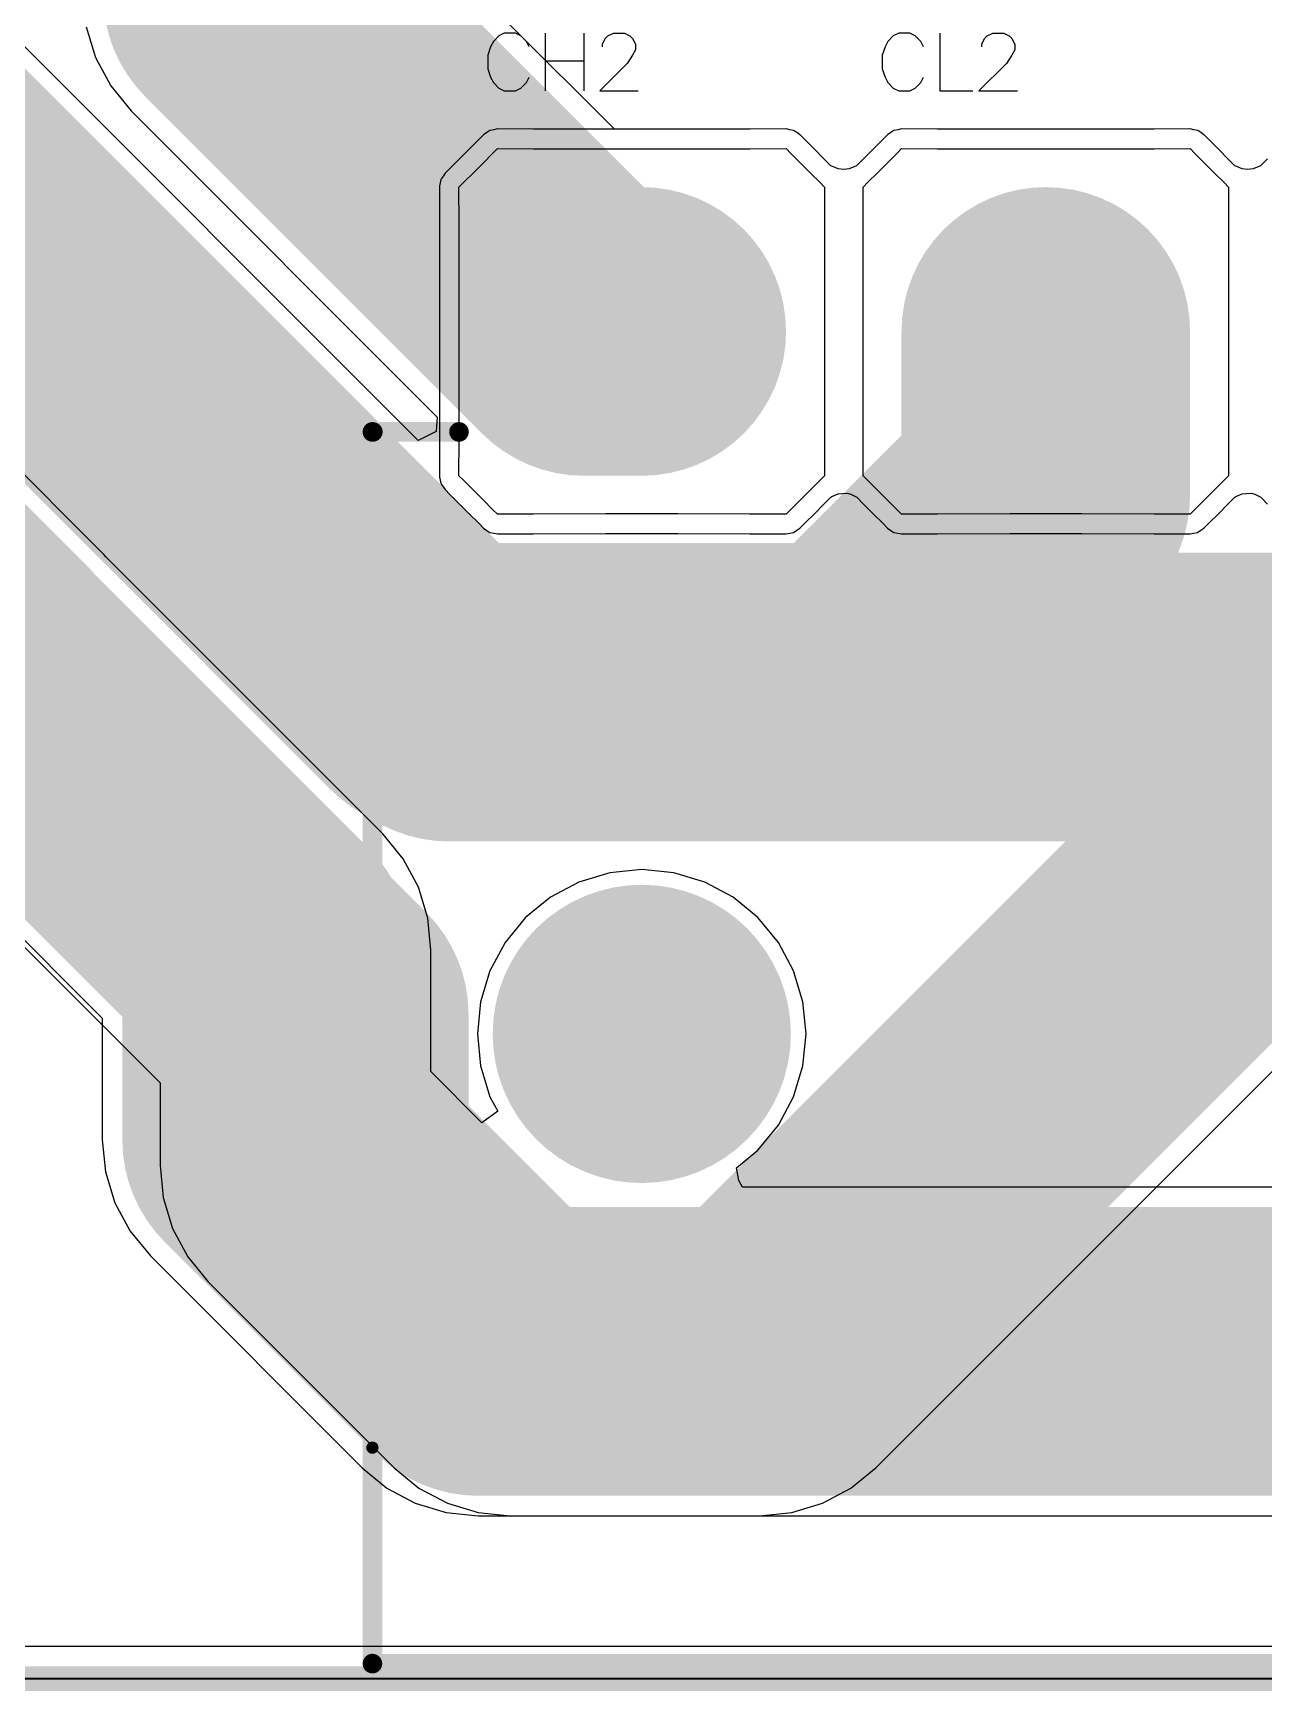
# Model space of a CAD drawing. Header units: millimetres. Extents: x 59 to 152, y 30 to 146.
# Drawn here: x 104.97 to 117.77, y 39.87 to 57.1 of the extents above; entities that cross this region are included whole.
import ezdxf

# ---------------------------------------------------------------- set-up
doc = ezdxf.new("R2010")
doc.units = ezdxf.units.MM
for name, color, linetype in [('BottomLayer', 5, 'Continuous'), ('BottomSolder', 6, 'Continuous'), ('KeepOutLayer', 6, 'Continuous'), ('Mechanical1', 6, 'Continuous'), ('MultiLayer', 9, 'Continuous'), ('PadHoleLayer', 156, 'Continuous'), ('TopLayer', 1, 'Continuous'), ('TopOverlay', 2, 'Continuous'), ('TopSolder', 216, 'Continuous')]:
    doc.layers.add(name, color=color, linetype=linetype)

# ---------------------------------------------------------------- blocks, each defined once
blk = doc.blocks.new('M____F___0039301101_323')
at = {"layer": 'BottomLayer'}
for points, const_width in [([(-9.1, 0, 1), (-7.7, 0, 1)], 1.4), ([(-4.9, 0, 1), (-3.5, 0, 1)], 1.4), ([(-9.15, -7.3, 1), (-7.65, -7.3, 1)], 1.5)]:
    blk.add_lwpolyline(points, format="xyb", close=True, dxfattribs=dict(at, const_width=const_width))
at = {"layer": 'BottomSolder'}
for points, const_width in [([(-9.125, 0, 1), (-7.675, 0, 1)], 1.45), ([(-4.925, 0, 1), (-3.475, 0, 1)], 1.45), ([(-9.175, -7.3, 1), (-7.625, -7.3, 1)], 1.55)]:
    blk.add_lwpolyline(points, format="xyb", close=True, dxfattribs=dict(at, const_width=const_width))
at = {"layer": 'MultiLayer'}
for points, const_width in [([(-9.1, 0, 1), (-7.7, 0, 1)], 1.4), ([(-4.9, 0, 1), (-3.5, 0, 1)], 1.4), ([(-9.15, -7.3, 1), (-7.65, -7.3, 1)], 1.5)]:
    blk.add_lwpolyline(points, format="xyb", close=True, dxfattribs=dict(at, const_width=const_width))
at = {"layer": 'PadHoleLayer'}
for points, const_width in [([(-8.85, 0, 1), (-7.95, 0, 1)], 0.9), ([(-4.65, 0, 1), (-3.75, 0, 1)], 0.9), ([(-9.15, -7.3, 1), (-7.65, -7.3, 1)], 1.5)]:
    blk.add_lwpolyline(points, format="xyb", close=True, dxfattribs=dict(at, const_width=const_width))
at = {"layer": 'TopLayer'}
for points, const_width in [([(-9.1, 0, 1), (-7.7, 0, 1)], 1.4), ([(-4.9, 0, 1), (-3.5, 0, 1)], 1.4), ([(-9.15, -7.3, 1), (-7.65, -7.3, 1)], 1.5)]:
    blk.add_lwpolyline(points, format="xyb", close=True, dxfattribs=dict(at, const_width=const_width))
at = {"layer": 'TopOverlay'}
for points, const_width in [([(-11.2, -13.844), (-11.2, -1.044)], 0.203), ([(-11.195, -1.044), (-10.3, -1.044)], 0.203), ([(-11.2, -11.6), (11.117, -11.6)], 0.127), ([(-11.2, -13.844), (11.219, -13.844)], 0.203)]:
    blk.add_lwpolyline(points, dxfattribs=dict(at, const_width=const_width))
for points, const_width in [([(-11.251, -1.044, 1), (-11.149, -1.044, 1)], 0.102), ([(-11.246, -1.044, 1), (-11.145, -1.044, 1)], 0.102), ([(-10.351, -1.044, 1), (-10.249, -1.044, 1)], 0.102), ([(-11.232, -11.6, 1), (-11.168, -11.6, 1)], 0.0635), ([(-11.251, -13.844, 1), (-11.149, -13.844, 1)], 0.102), ([(-11.251, -13.844, 1), (-11.149, -13.844, 1)], 0.102)]:
    blk.add_lwpolyline(points, format="xyb", close=True, dxfattribs=dict(at, const_width=const_width))
at = {"layer": 'TopSolder'}
for points, const_width in [([(-9.125, 0, 1), (-7.675, 0, 1)], 1.45), ([(-4.925, 0, 1), (-3.475, 0, 1)], 1.45), ([(-9.175, -7.3, 1), (-7.625, -7.3, 1)], 1.55)]:
    blk.add_lwpolyline(points, format="xyb", close=True, dxfattribs=dict(at, const_width=const_width))

msp = doc.modelspace()

# ---------------------------------------------------------------- linework, layer by layer
at = {"layer": 'BottomLayer'}
for p, q in [((108.975, 52.866), (104.508, 57.333)), ((111.015, 56.101), (109.919, 57.197)), ((105.525, 57.167), (105.622, 56.846)), ((105.622, 56.846), (105.78, 56.551)), ((105.78, 56.551), (105.992, 56.292)), ((105.992, 56.292), (109.174, 53.11)), ((111.675, 56.101), (111.015, 56.101)), ((112.425, 56.102), (111.675, 56.101)), ((112.799, 56.104), (112.425, 56.102)), ((112.8, 56.104), (112.799, 56.104)), ((112.801, 56.104), (112.8, 56.104)), ((112.8, 56.104), (112.8, 56.104)), ((112.8, 56.104), (112.8, 56.104)), ((112.839, 56.096), (112.801, 56.104)), ((112.877, 56.089), (112.839, 56.096)), ((112.878, 56.088), (112.877, 56.089)), ((112.879, 56.088), (112.878, 56.088)), ((112.878, 56.088), (112.878, 56.088)), ((112.878, 56.088), (112.878, 56.088)), ((112.911, 56.066), (112.879, 56.088)), ((112.944, 56.045), (112.911, 56.066)), ((112.944, 56.044), (112.944, 56.045)), ((112.945, 56.044), (112.944, 56.044)), ((112.944, 56.044), (112.944, 56.044)), ((112.944, 56.044), (112.944, 56.044)), ((112.994, 55.994), (112.945, 56.044)), ((113.094, 55.894), (112.994, 55.994)), ((113.806, 55.994), (113.706, 55.894)), ((113.855, 56.044), (113.806, 55.994)), ((113.806, 55.994), (113.806, 55.994)), ((113.856, 56.044), (113.855, 56.044)), ((113.889, 56.066), (113.856, 56.045)), ((113.856, 56.045), (113.856, 56.044)), ((113.856, 56.044), (113.856, 56.044)), ((113.856, 56.044), (113.856, 56.044)), ((113.921, 56.088), (113.889, 56.066)), ((113.922, 56.088), (113.921, 56.088)), ((113.923, 56.089), (113.922, 56.088)), ((113.922, 56.088), (113.922, 56.088)), ((113.922, 56.088), (113.922, 56.088)), ((113.961, 56.096), (113.923, 56.089)), ((113.999, 56.104), (113.961, 56.096)), ((114, 56.104), (113.999, 56.104)), ((114.001, 56.104), (114, 56.104)), ((114, 56.104), (114, 56.104)), ((114, 56.104), (114, 56.104)), ((114, 56.104), (114, 56.104)), ((114.375, 56.102), (114.001, 56.104)), ((115.125, 56.101), (114.375, 56.102)), ((115.875, 56.101), (115.125, 56.101)), ((116.625, 56.102), (115.875, 56.101)), ((116.999, 56.104), (116.625, 56.102)), ((117, 56.104), (116.999, 56.104)), ((117.001, 56.104), (117, 56.104)), ((117, 56.104), (117, 56.104)), ((117, 56.104), (117, 56.104)), ((117.039, 56.096), (117.001, 56.104)), ((117.077, 56.089), (117.039, 56.096)), ((117.078, 56.088), (117.077, 56.089)), ((117.079, 56.088), (117.078, 56.088)), ((117.078, 56.088), (117.078, 56.088)), ((117.078, 56.088), (117.078, 56.088)), ((117.111, 56.066), (117.079, 56.088)), ((117.144, 56.045), (117.111, 56.066)), ((117.144, 56.044), (117.144, 56.045)), ((117.145, 56.044), (117.144, 56.044)), ((117.144, 56.044), (117.144, 56.044)), ((117.144, 56.044), (117.144, 56.044)), ((117.194, 55.994), (117.145, 56.044)), ((117.294, 55.894), (117.194, 55.994)), ((109.65, 55.75), (109.75, 55.85)), ((109.75, 55.85), (109.8, 55.9)), ((109.8, 55.9), (110.175, 55.899)), ((110.175, 55.899), (110.925, 55.897)), ((110.925, 55.897), (111.675, 55.897)), ((111.675, 55.897), (112.425, 55.899)), ((112.425, 55.899), (112.8, 55.9)), ((112.8, 55.9), (112.8, 55.9)), ((112.8, 55.9), (112.85, 55.85)), ((112.85, 55.85), (112.95, 55.75)), ((113.194, 55.794), (113.094, 55.894)), ((113.706, 55.894), (113.606, 55.794)), ((113.85, 55.75), (113.95, 55.85)), ((113.95, 55.85), (114, 55.9)), ((114, 55.9), (114, 55.9)), ((114, 55.9), (114.375, 55.899)), ((114.375, 55.899), (115.125, 55.897)), ((115.125, 55.897), (115.875, 55.897)), ((115.875, 55.897), (116.625, 55.899)), ((116.625, 55.899), (117, 55.9)), ((117, 55.9), (117, 55.9)), ((117, 55.9), (117.05, 55.85)), ((117.05, 55.85), (117.15, 55.75)), ((117.394, 55.794), (117.294, 55.894)), ((109.45, 55.55), (109.55, 55.65)), ((109.55, 55.65), (109.65, 55.75)), ((112.95, 55.75), (113.05, 55.65)), ((113.05, 55.65), (113.15, 55.55)), ((113.266, 55.722), (113.194, 55.794)), ((113.275, 55.716), (113.266, 55.722)), ((113.343, 55.689), (113.275, 55.716)), ((113.4, 55.683), (113.343, 55.689)), ((113.455, 55.689), (113.4, 55.683)), ((113.533, 55.721), (113.455, 55.689)), ((113.606, 55.794), (113.533, 55.721)), ((113.533, 55.721), (113.533, 55.721)), ((113.65, 55.55), (113.75, 55.65)), ((113.75, 55.65), (113.85, 55.75)), ((117.15, 55.75), (117.25, 55.65)), ((117.25, 55.65), (117.35, 55.55)), ((117.466, 55.722), (117.394, 55.794)), ((117.475, 55.716), (117.466, 55.722)), ((117.543, 55.689), (117.475, 55.716)), ((117.6, 55.683), (117.543, 55.689)), ((117.655, 55.689), (117.6, 55.683)), ((117.733, 55.721), (117.655, 55.689)), ((117.806, 55.794), (117.733, 55.721)), ((117.733, 55.721), (117.733, 55.721)), ((109.4, 55.5), (109.45, 55.55)), ((109.401, 55.125), (109.4, 55.5)), ((113.15, 55.55), (113.2, 55.5)), ((113.2, 55.5), (113.199, 55.125)), ((113.6, 55.5), (113.65, 55.55)), ((113.601, 55.125), (113.6, 55.5)), ((113.6, 55.5), (113.6, 55.5)), ((117.35, 55.55), (117.4, 55.5)), ((117.4, 55.5), (117.399, 55.125)), ((109.402, 54.375), (109.401, 55.125)), ((113.199, 55.125), (113.198, 54.375)), ((113.602, 54.375), (113.601, 55.125)), ((117.399, 55.125), (117.398, 54.375)), ((109.402, 53.625), (109.402, 54.375)), ((113.198, 54.375), (113.198, 53.625)), ((113.602, 53.625), (113.602, 54.375)), ((117.398, 54.375), (117.398, 53.625)), ((109.401, 52.875), (109.402, 53.625)), ((113.198, 53.625), (113.199, 52.875)), ((113.601, 52.875), (113.602, 53.625)), ((117.398, 53.625), (117.399, 52.875)), ((109.174, 53.11), (109.162, 52.961)), ((109.162, 52.961), (108.975, 52.866)), ((109.4, 52.5), (109.401, 52.875)), ((113.199, 52.875), (113.2, 52.5)), ((113.6, 52.5), (113.601, 52.875)), ((117.399, 52.875), (117.4, 52.5)), ((109.45, 52.45), (109.4, 52.5)), ((109.4, 52.5), (109.4, 52.5)), ((109.55, 52.35), (109.45, 52.45)), ((113.15, 52.45), (113.05, 52.35)), ((113.2, 52.5), (113.15, 52.45)), ((113.65, 52.45), (113.6, 52.5)), ((113.6, 52.5), (113.6, 52.5)), ((113.75, 52.35), (113.65, 52.45)), ((117.35, 52.45), (117.25, 52.35)), ((117.4, 52.5), (117.35, 52.45)), ((117.4, 52.5), (117.4, 52.5)), ((109.65, 52.25), (109.55, 52.35)), ((109.75, 52.15), (109.65, 52.25)), ((112.95, 52.25), (112.85, 52.15)), ((113.05, 52.35), (112.95, 52.25)), ((113.85, 52.25), (113.75, 52.35)), ((113.95, 52.15), (113.85, 52.25)), ((117.15, 52.25), (117.05, 52.15)), ((117.25, 52.35), (117.15, 52.25)), ((109.8, 52.1), (109.75, 52.15)), ((110.175, 52.101), (109.8, 52.1)), ((110.925, 52.103), (110.175, 52.101)), ((111.675, 52.103), (110.925, 52.103)), ((112.425, 52.101), (111.675, 52.103)), ((112.8, 52.1), (112.425, 52.101)), ((112.85, 52.15), (112.8, 52.1)), ((114, 52.1), (113.95, 52.15)), ((114.375, 52.101), (114, 52.1)), ((115.125, 52.103), (114.375, 52.101)), ((115.875, 52.103), (115.125, 52.103)), ((116.625, 52.101), (115.875, 52.103)), ((117, 52.1), (116.625, 52.101)), ((117.05, 52.15), (117, 52.1)), ((100.467, 52.017), (106.292, 46.192)), ((113.733, 42.192), (120.908, 49.367)), ((106.292, 46.192), (106.292, 45.333)), ((106.292, 45.333), (106.325, 45)), ((106.325, 45), (106.422, 44.679)), ((106.422, 44.679), (106.58, 44.384)), ((106.58, 44.384), (106.792, 44.125)), ((106.792, 44.125), (108.725, 42.192)), ((108.725, 42.192), (108.984, 41.98)), ((113.475, 41.98), (113.733, 42.192)), ((108.984, 41.98), (109.279, 41.822)), ((113.179, 41.822), (113.475, 41.98)), ((109.279, 41.822), (109.6, 41.725)), ((109.6, 41.725), (109.933, 41.692)), ((109.933, 41.692), (112.525, 41.692)), ((112.525, 41.692), (112.859, 41.725)), ((112.859, 41.725), (113.179, 41.822)), ((132.088, 40.333), (67.9, 40.333))]:
    msp.add_line(p, q, dxfattribs=at)
at = {"layer": 'BottomLayer', "const_width": 3}
for points in [[(107.2, 57.5), (107.2, 86.3)], [(107.2, 57.5), (110.7, 54)], [(102.8, 56.625), (109.125, 50.3)], [(98.4, 56.5), (108, 46.9)], [(110.7, 54), (111.3, 54)], [(115.5, 52.3), (115.5, 54)], [(113.5, 50.3), (115.5, 52.3)], [(112.525, 43.4), (119.7, 50.575)], [(109.125, 50.3), (113.5, 50.3)], [(108, 45.333), (108, 46.9)], [(108, 45.333), (109.933, 43.4)], [(109.933, 43.4), (112.525, 43.4)]]:
    msp.add_lwpolyline(points, dxfattribs=at)
at = {"layer": 'BottomLayer', "const_width": 1.5}
for points in [[(106.45, 57.5, 1), (107.95, 57.5, 1)], [(106.45, 57.5, 1), (107.95, 57.5, 1)], [(109.95, 54, 1), (111.45, 54, 1)], [(109.95, 54, 1), (111.45, 54, 1)], [(110.55, 54, 1), (112.05, 54, 1)], [(114.75, 54, 1), (116.25, 54, 1)], [(114.75, 52.3, 1), (116.25, 52.3, 1)], [(114.75, 52.3, 1), (116.25, 52.3, 1)], [(108.375, 50.3, 1), (109.875, 50.3, 1)], [(108.375, 50.3, 1), (109.875, 50.3, 1)], [(112.75, 50.3, 1), (114.25, 50.3, 1)], [(112.75, 50.3, 1), (114.25, 50.3, 1)], [(107.25, 46.9, 1), (108.75, 46.9, 1)], [(107.25, 46.9, 1), (108.75, 46.9, 1)], [(107.25, 45.333, 1), (108.75, 45.333, 1)], [(107.25, 45.333, 1), (108.75, 45.333, 1)], [(109.183, 43.4, 1), (110.683, 43.4, 1)], [(109.183, 43.4, 1), (110.683, 43.4, 1)], [(111.775, 43.4, 1), (113.275, 43.4, 1)], [(111.775, 43.4, 1), (113.275, 43.4, 1)]]:
    msp.add_lwpolyline(points, format="xyb", close=True, dxfattribs=at)
at = {"layer": 'KeepOutLayer', "const_width": 0.254}
msp.add_lwpolyline([(60, 40), (140, 40)], dxfattribs=at)
at = {"layer": 'Mechanical1', "const_width": 0.02}
msp.add_lwpolyline([(85, 40), (140, 40)], dxfattribs=at)
at = {"layer": 'TopLayer'}
for p, q in [((105.708, 51.682), (97.642, 59.748)), ((109.606, 55.994), (109.506, 55.894)), ((109.655, 56.044), (109.606, 55.994)), ((109.606, 55.994), (109.606, 55.994)), ((109.656, 56.044), (109.655, 56.044)), ((109.689, 56.066), (109.656, 56.045)), ((109.656, 56.045), (109.656, 56.044)), ((109.656, 56.044), (109.656, 56.044)), ((109.656, 56.044), (109.656, 56.044)), ((109.721, 56.088), (109.689, 56.066)), ((109.722, 56.088), (109.721, 56.088)), ((109.723, 56.089), (109.722, 56.088)), ((109.722, 56.088), (109.722, 56.088)), ((109.722, 56.088), (109.722, 56.088)), ((109.761, 56.096), (109.723, 56.089)), ((109.799, 56.104), (109.761, 56.096)), ((109.8, 56.104), (109.799, 56.104)), ((109.801, 56.104), (109.8, 56.104)), ((109.8, 56.104), (109.8, 56.104)), ((109.8, 56.104), (109.8, 56.104)), ((109.8, 56.104), (109.8, 56.104)), ((110.175, 56.102), (109.801, 56.104)), ((110.925, 56.101), (110.175, 56.102)), ((111.675, 56.101), (110.925, 56.101)), ((112.425, 56.102), (111.675, 56.101)), ((112.799, 56.104), (112.425, 56.102)), ((112.8, 56.104), (112.799, 56.104)), ((112.801, 56.104), (112.8, 56.104)), ((112.8, 56.104), (112.8, 56.104)), ((112.8, 56.104), (112.8, 56.104)), ((112.839, 56.096), (112.801, 56.104)), ((112.877, 56.089), (112.839, 56.096)), ((112.878, 56.088), (112.877, 56.089)), ((112.879, 56.088), (112.878, 56.088)), ((112.878, 56.088), (112.878, 56.088)), ((112.878, 56.088), (112.878, 56.088)), ((112.911, 56.066), (112.879, 56.088)), ((112.944, 56.045), (112.911, 56.066)), ((112.944, 56.044), (112.944, 56.045)), ((112.945, 56.044), (112.944, 56.044)), ((112.944, 56.044), (112.944, 56.044)), ((112.944, 56.044), (112.944, 56.044)), ((112.994, 55.994), (112.945, 56.044)), ((113.094, 55.894), (112.994, 55.994)), ((113.806, 55.994), (113.706, 55.894)), ((113.855, 56.044), (113.806, 55.994)), ((113.806, 55.994), (113.806, 55.994)), ((113.856, 56.044), (113.855, 56.044)), ((113.889, 56.066), (113.856, 56.045)), ((113.856, 56.045), (113.856, 56.044)), ((113.856, 56.044), (113.856, 56.044)), ((113.856, 56.044), (113.856, 56.044)), ((113.921, 56.088), (113.889, 56.066)), ((113.922, 56.088), (113.921, 56.088)), ((113.923, 56.089), (113.922, 56.088)), ((113.922, 56.088), (113.922, 56.088)), ((113.922, 56.088), (113.922, 56.088)), ((113.961, 56.096), (113.923, 56.089)), ((113.999, 56.104), (113.961, 56.096)), ((114, 56.104), (113.999, 56.104)), ((114.001, 56.104), (114, 56.104)), ((114, 56.104), (114, 56.104)), ((114, 56.104), (114, 56.104)), ((114, 56.104), (114, 56.104)), ((114.375, 56.102), (114.001, 56.104)), ((115.125, 56.101), (114.375, 56.102)), ((115.875, 56.101), (115.125, 56.101)), ((116.625, 56.102), (115.875, 56.101)), ((116.999, 56.104), (116.625, 56.102)), ((117, 56.104), (116.999, 56.104)), ((117.001, 56.104), (117, 56.104)), ((117, 56.104), (117, 56.104)), ((117, 56.104), (117, 56.104)), ((117.039, 56.096), (117.001, 56.104)), ((117.077, 56.089), (117.039, 56.096)), ((117.078, 56.088), (117.077, 56.089)), ((117.079, 56.088), (117.078, 56.088)), ((117.078, 56.088), (117.078, 56.088)), ((117.078, 56.088), (117.078, 56.088)), ((117.111, 56.066), (117.079, 56.088)), ((117.144, 56.045), (117.111, 56.066)), ((117.144, 56.044), (117.144, 56.045)), ((117.145, 56.044), (117.144, 56.044)), ((117.144, 56.044), (117.144, 56.044)), ((117.144, 56.044), (117.144, 56.044)), ((117.194, 55.994), (117.145, 56.044)), ((117.294, 55.894), (117.194, 55.994)), ((109.506, 55.894), (109.406, 55.794)), ((109.65, 55.75), (109.75, 55.85)), ((109.75, 55.85), (109.8, 55.9)), ((109.8, 55.9), (109.8, 55.9)), ((109.8, 55.9), (110.175, 55.899)), ((110.175, 55.899), (110.925, 55.897)), ((110.925, 55.897), (111.675, 55.897)), ((111.675, 55.897), (112.425, 55.899)), ((112.425, 55.899), (112.8, 55.9)), ((112.8, 55.9), (112.8, 55.9)), ((112.8, 55.9), (112.85, 55.85)), ((112.85, 55.85), (112.95, 55.75)), ((113.194, 55.794), (113.094, 55.894)), ((113.706, 55.894), (113.606, 55.794)), ((113.85, 55.75), (113.95, 55.85)), ((113.95, 55.85), (114, 55.9)), ((114, 55.9), (114, 55.9)), ((114, 55.9), (114.375, 55.899)), ((114.375, 55.899), (115.125, 55.897)), ((115.125, 55.897), (115.875, 55.897)), ((115.875, 55.897), (116.625, 55.899)), ((116.625, 55.899), (117, 55.9)), ((117, 55.9), (117, 55.9)), ((117, 55.9), (117.05, 55.85)), ((117.05, 55.85), (117.15, 55.75)), ((117.394, 55.794), (117.294, 55.894)), ((109.255, 55.644), (109.238, 55.617)), ((109.256, 55.644), (109.255, 55.644)), ((109.306, 55.694), (109.256, 55.645)), ((109.256, 55.645), (109.256, 55.644)), ((109.406, 55.794), (109.306, 55.694)), ((109.45, 55.55), (109.55, 55.65)), ((109.55, 55.65), (109.65, 55.75)), ((112.95, 55.75), (113.05, 55.65)), ((113.05, 55.65), (113.15, 55.55)), ((113.266, 55.722), (113.194, 55.794)), ((113.275, 55.716), (113.266, 55.722)), ((113.343, 55.689), (113.275, 55.716)), ((113.4, 55.683), (113.343, 55.689)), ((113.455, 55.689), (113.4, 55.683)), ((113.533, 55.721), (113.455, 55.689)), ((113.606, 55.794), (113.533, 55.721)), ((113.533, 55.721), (113.533, 55.721)), ((113.65, 55.55), (113.75, 55.65)), ((113.75, 55.65), (113.85, 55.75)), ((117.15, 55.75), (117.25, 55.65)), ((117.25, 55.65), (117.35, 55.55)), ((117.466, 55.722), (117.394, 55.794)), ((117.475, 55.716), (117.466, 55.722)), ((117.543, 55.689), (117.475, 55.716)), ((117.6, 55.683), (117.543, 55.689)), ((117.655, 55.689), (117.6, 55.683)), ((117.733, 55.721), (117.655, 55.689)), ((117.806, 55.794), (117.733, 55.721)), ((117.733, 55.721), (117.733, 55.721)), ((109.197, 55.507), (109.196, 55.501)), ((109.196, 55.501), (109.196, 55.5)), ((109.196, 55.5), (109.196, 55.5)), ((109.196, 55.5), (109.197, 55.125)), ((109.205, 55.546), (109.197, 55.514)), ((109.197, 55.514), (109.197, 55.507)), ((109.211, 55.578), (109.205, 55.546)), ((109.212, 55.578), (109.211, 55.578)), ((109.216, 55.584), (109.212, 55.579)), ((109.212, 55.579), (109.212, 55.578)), ((109.218, 55.591), (109.216, 55.584)), ((109.238, 55.617), (109.218, 55.591)), ((109.4, 55.5), (109.45, 55.55)), ((109.401, 55.125), (109.4, 55.5)), ((109.4, 55.5), (109.4, 55.5)), ((113.15, 55.55), (113.2, 55.5)), ((113.2, 55.5), (113.199, 55.125)), ((113.6, 55.5), (113.65, 55.55)), ((113.601, 55.125), (113.6, 55.5)), ((113.6, 55.5), (113.6, 55.5)), ((117.35, 55.55), (117.4, 55.5)), ((117.4, 55.5), (117.399, 55.125)), ((109.197, 55.125), (109.198, 54.375)), ((109.402, 54.375), (109.401, 55.125)), ((113.199, 55.125), (113.198, 54.375)), ((113.602, 54.375), (113.601, 55.125)), ((117.399, 55.125), (117.398, 54.375)), ((109.198, 54.375), (109.198, 53.625)), ((109.402, 53.625), (109.402, 54.375)), ((113.198, 54.375), (113.198, 53.625)), ((113.602, 53.625), (113.602, 54.375)), ((117.398, 54.375), (117.398, 53.625)), ((109.198, 53.625), (109.197, 52.875)), ((109.401, 52.875), (109.402, 53.625)), ((113.198, 53.625), (113.199, 52.875)), ((113.601, 52.875), (113.602, 53.625)), ((117.398, 53.625), (117.399, 52.875)), ((109.197, 52.875), (109.196, 52.5)), ((109.4, 52.5), (109.401, 52.875)), ((113.199, 52.875), (113.2, 52.5)), ((113.6, 52.5), (113.601, 52.875)), ((117.399, 52.875), (117.4, 52.5)), ((109.196, 52.5), (109.196, 52.5)), ((109.196, 52.5), (109.196, 52.5)), ((109.196, 52.5), (109.197, 52.493)), ((109.197, 52.493), (109.197, 52.486)), ((109.197, 52.486), (109.205, 52.454)), ((109.205, 52.454), (109.211, 52.422)), ((109.211, 52.422), (109.212, 52.422)), ((109.212, 52.422), (109.212, 52.422)), ((109.212, 52.422), (109.216, 52.416)), ((109.216, 52.416), (109.218, 52.409)), ((109.218, 52.409), (109.238, 52.383)), ((109.238, 52.383), (109.255, 52.356)), ((109.45, 52.45), (109.4, 52.5)), ((109.4, 52.5), (109.4, 52.5)), ((109.55, 52.35), (109.45, 52.45)), ((113.15, 52.45), (113.05, 52.35)), ((113.2, 52.5), (113.15, 52.45)), ((113.2, 52.5), (113.2, 52.5)), ((113.65, 52.45), (113.6, 52.5)), ((113.6, 52.5), (113.6, 52.5)), ((113.75, 52.35), (113.65, 52.45)), ((117.35, 52.45), (117.25, 52.35)), ((117.4, 52.5), (117.35, 52.45)), ((117.4, 52.5), (117.4, 52.5)), ((109.255, 52.356), (109.256, 52.356)), ((109.256, 52.356), (109.256, 52.356)), ((109.256, 52.356), (109.306, 52.306)), ((109.306, 52.306), (109.406, 52.206)), ((109.406, 52.206), (109.406, 52.206)), ((109.406, 52.206), (109.506, 52.106)), ((109.65, 52.25), (109.55, 52.35)), ((109.75, 52.15), (109.65, 52.25)), ((112.95, 52.25), (112.85, 52.15)), ((113.05, 52.35), (112.95, 52.25)), ((113.094, 52.106), (113.194, 52.206)), ((113.194, 52.206), (113.266, 52.278)), ((113.266, 52.278), (113.275, 52.284)), ((113.275, 52.284), (113.343, 52.311)), ((113.343, 52.311), (113.439, 52.321)), ((113.439, 52.321), (113.473, 52.308)), ((113.473, 52.308), (113.534, 52.278)), ((113.534, 52.278), (113.606, 52.206)), ((113.606, 52.206), (113.606, 52.206)), ((113.606, 52.206), (113.706, 52.106)), ((113.85, 52.25), (113.75, 52.35)), ((113.95, 52.15), (113.85, 52.25)), ((117.15, 52.25), (117.05, 52.15)), ((117.25, 52.35), (117.15, 52.25)), ((117.294, 52.106), (117.394, 52.206)), ((117.394, 52.206), (117.466, 52.278)), ((117.466, 52.278), (117.475, 52.284)), ((117.475, 52.284), (117.543, 52.311)), ((117.543, 52.311), (117.639, 52.321)), ((117.639, 52.321), (117.673, 52.308)), ((117.673, 52.308), (117.734, 52.278)), ((117.734, 52.278), (117.806, 52.206)), ((109.506, 52.106), (109.506, 52.106)), ((109.506, 52.106), (109.606, 52.006)), ((109.8, 52.1), (109.75, 52.15)), ((110.175, 52.101), (109.8, 52.1)), ((110.925, 52.103), (110.175, 52.101)), ((111.675, 52.103), (110.925, 52.103)), ((112.425, 52.101), (111.675, 52.103)), ((112.8, 52.1), (112.425, 52.101)), ((112.85, 52.15), (112.8, 52.1)), ((112.994, 52.006), (113.094, 52.106)), ((113.094, 52.106), (113.094, 52.106)), ((113.706, 52.106), (113.706, 52.106)), ((113.706, 52.106), (113.806, 52.006)), ((114, 52.1), (113.95, 52.15)), ((114.375, 52.101), (114, 52.1)), ((115.125, 52.103), (114.375, 52.101)), ((115.875, 52.103), (115.125, 52.103)), ((116.625, 52.101), (115.875, 52.103)), ((117, 52.1), (116.625, 52.101)), ((117.05, 52.15), (117, 52.1)), ((117.194, 52.006), (117.294, 52.106)), ((117.294, 52.106), (117.294, 52.106)), ((109.606, 52.006), (109.606, 52.006)), ((109.606, 52.006), (109.656, 51.956)), ((109.656, 51.956), (109.656, 51.956)), ((109.656, 51.956), (109.656, 51.955)), ((109.656, 51.955), (109.689, 51.933)), ((109.689, 51.933), (109.722, 51.912)), ((109.722, 51.912), (109.722, 51.912)), ((109.722, 51.912), (109.723, 51.911)), ((109.723, 51.911), (109.761, 51.904)), ((109.761, 51.904), (109.8, 51.896)), ((109.8, 51.896), (109.8, 51.896)), ((109.8, 51.896), (109.801, 51.896)), ((109.801, 51.896), (110.175, 51.897)), ((110.175, 51.897), (110.925, 51.899)), ((110.925, 51.899), (111.675, 51.899)), ((111.675, 51.899), (112.425, 51.897)), ((112.425, 51.897), (112.799, 51.896)), ((112.799, 51.896), (112.8, 51.896)), ((112.8, 51.896), (112.839, 51.904)), ((112.8, 51.896), (112.8, 51.896)), ((112.839, 51.904), (112.877, 51.911)), ((112.877, 51.911), (112.878, 51.912)), ((112.878, 51.912), (112.911, 51.934)), ((112.878, 51.912), (112.878, 51.912)), ((112.911, 51.934), (112.944, 51.955)), ((112.944, 51.956), (112.994, 52.006)), ((112.944, 51.955), (112.944, 51.956)), ((112.944, 51.956), (112.944, 51.956)), ((112.994, 52.006), (112.994, 52.006)), ((113.806, 52.006), (113.806, 52.006)), ((113.806, 52.006), (113.856, 51.956)), ((113.856, 51.956), (113.856, 51.956)), ((113.856, 51.956), (113.856, 51.955)), ((113.856, 51.955), (113.889, 51.933)), ((113.889, 51.933), (113.922, 51.912)), ((113.922, 51.912), (113.922, 51.912)), ((113.922, 51.912), (113.923, 51.911)), ((113.923, 51.911), (113.961, 51.904)), ((113.961, 51.904), (114, 51.896)), ((114, 51.896), (114, 51.896)), ((114, 51.896), (114.001, 51.896)), ((114.001, 51.896), (114.375, 51.897)), ((114.375, 51.897), (115.125, 51.899)), ((115.125, 51.899), (115.875, 51.899)), ((115.875, 51.899), (116.625, 51.897)), ((116.625, 51.897), (116.999, 51.896)), ((116.999, 51.896), (117, 51.896)), ((117, 51.896), (117.039, 51.904)), ((117, 51.896), (117, 51.896)), ((117.039, 51.904), (117.077, 51.911)), ((117.077, 51.911), (117.078, 51.912)), ((117.078, 51.912), (117.111, 51.934)), ((117.078, 51.912), (117.078, 51.912)), ((117.111, 51.934), (117.144, 51.955)), ((117.144, 51.956), (117.194, 52.006)), ((117.144, 51.955), (117.144, 51.956)), ((117.144, 51.956), (117.144, 51.956)), ((117.194, 52.006), (117.194, 52.006)), ((105.727, 51.659), (105.708, 51.682)), ((108.608, 48.778), (105.727, 51.659)), ((103.292, 49.262), (105.692, 46.863)), ((108.82, 48.519), (108.608, 48.778)), ((108.978, 48.224), (108.82, 48.519)), ((111.3, 48.408), (110.967, 48.375)), ((111.633, 48.375), (111.3, 48.408)), ((110.646, 48.278), (110.351, 48.12)), ((110.967, 48.375), (110.646, 48.278)), ((111.954, 48.278), (111.633, 48.375)), ((112.249, 48.12), (111.954, 48.278)), ((109.075, 47.904), (108.978, 48.224)), ((110.351, 48.12), (110.092, 47.908)), ((112.508, 47.908), (112.249, 48.12)), ((109.108, 47.57), (109.075, 47.904)), ((110.092, 47.908), (109.88, 47.649)), ((112.72, 47.649), (112.508, 47.908)), ((109.108, 46.308), (109.108, 47.57)), ((109.88, 47.649), (109.722, 47.354)), ((112.878, 47.354), (112.72, 47.649)), ((109.722, 47.354), (109.625, 47.033)), ((112.975, 47.033), (112.878, 47.354)), ((109.625, 47.033), (109.592, 46.7)), ((113.008, 46.7), (112.975, 47.033)), ((105.692, 46.863), (105.692, 45.6)), ((109.592, 46.7), (109.625, 46.367)), ((112.975, 46.367), (113.008, 46.7)), ((109.625, 46.367), (109.722, 46.046)), ((112.878, 46.046), (112.975, 46.367)), ((109.639, 45.777), (109.108, 46.308)), ((109.722, 46.046), (109.802, 45.897)), ((112.72, 45.751), (112.878, 46.046)), ((109.802, 45.897), (109.639, 45.777)), ((112.508, 45.492), (112.72, 45.751)), ((105.692, 45.6), (105.725, 45.267)), ((112.284, 45.308), (112.508, 45.492)), ((112.308, 45.177), (112.284, 45.308)), ((105.725, 45.267), (105.822, 44.946)), ((112.347, 45.108), (112.308, 45.177)), ((119.092, 45.108), (112.347, 45.108)), ((105.822, 44.946), (105.98, 44.651)), ((105.98, 44.651), (106.192, 44.392)), ((106.192, 44.392), (108.392, 42.192)), ((108.392, 42.192), (108.651, 41.98)), ((108.651, 41.98), (108.946, 41.822)), ((108.946, 41.822), (109.267, 41.725)), ((109.267, 41.725), (109.6, 41.692)), ((109.6, 41.692), (119.8, 41.692)), ((132.088, 40.333), (67.9, 40.333))]:
    msp.add_line(p, q, dxfattribs=at)
at = {"layer": 'TopLayer', "const_width": 3}
for points in [[(96.9, 62.6), (107.7, 51.8)], [(96.435, 58.54), (104.5, 50.475)], [(107.7, 51.796), (107.7, 51.8)], [(107.7, 51.796), (109.296, 50.2)], [(104.5, 50.47), (104.5, 50.475)], [(104.5, 50.47), (107.4, 47.57)], [(109.296, 50.2), (121.8, 50.2)], [(107.4, 45.6), (107.4, 47.57)], [(107.4, 45.6), (109.6, 43.4)], [(109.6, 43.4), (119.8, 43.4)]]:
    msp.add_lwpolyline(points, dxfattribs=at)
at = {"layer": 'TopLayer', "const_width": 1.5}
for points in [[(106.95, 51.8, 1), (108.45, 51.8, 1)], [(106.95, 51.8, 1), (108.45, 51.8, 1)], [(106.95, 51.796, 1), (108.45, 51.796, 1)], [(106.95, 51.796, 1), (108.45, 51.796, 1)], [(103.75, 50.475, 1), (105.25, 50.475, 1)], [(103.75, 50.475, 1), (105.25, 50.475, 1)], [(103.75, 50.47, 1), (105.25, 50.47, 1)], [(103.75, 50.47, 1), (105.25, 50.47, 1)], [(108.546, 50.2, 1), (110.046, 50.2, 1)], [(108.546, 50.2, 1), (110.046, 50.2, 1)], [(106.65, 47.57, 1), (108.15, 47.57, 1)], [(106.65, 47.57, 1), (108.15, 47.57, 1)], [(106.65, 45.6, 1), (108.15, 45.6, 1)], [(106.65, 45.6, 1), (108.15, 45.6, 1)], [(108.85, 43.4, 1), (110.35, 43.4, 1)], [(108.85, 43.4, 1), (110.35, 43.4, 1)]]:
    msp.add_lwpolyline(points, format="xyb", close=True, dxfattribs=at)
at = {"layer": 'TopOverlay'}
for p, q in [((109.814, 57.071), (109.757, 57.014)), ((109.871, 57.1), (109.814, 57.071)), ((109.986, 57.1), (109.871, 57.1)), ((110.043, 57.071), (109.986, 57.1)), ((110.1, 57.014), (110.043, 57.071)), ((110.297, 57.1), (110.297, 56.5)), ((110.697, 57.1), (110.697, 56.5)), ((110.891, 56.986), (110.92, 57.043)), ((110.92, 57.043), (110.948, 57.071)), ((110.948, 57.071), (111.005, 57.1)), ((111.005, 57.1), (111.12, 57.1)), ((111.12, 57.1), (111.177, 57.071)), ((111.177, 57.071), (111.205, 57.043)), ((111.205, 57.043), (111.234, 56.986)), ((113.914, 57.071), (113.857, 57.014)), ((113.971, 57.1), (113.914, 57.071)), ((114.086, 57.1), (113.971, 57.1)), ((114.143, 57.071), (114.086, 57.1)), ((114.2, 57.014), (114.143, 57.071)), ((114.397, 57.1), (114.397, 56.5)), ((114.834, 56.986), (114.863, 57.043)), ((114.863, 57.043), (114.891, 57.071)), ((114.891, 57.071), (114.948, 57.1)), ((114.948, 57.1), (115.063, 57.1)), ((115.063, 57.1), (115.12, 57.071)), ((115.12, 57.071), (115.148, 57.043)), ((115.148, 57.043), (115.177, 56.986)), ((109.729, 56.957), (109.7, 56.871)), ((109.7, 56.871), (109.7, 56.729)), ((109.757, 57.014), (109.729, 56.957)), ((110.128, 56.957), (110.1, 57.014)), ((110.891, 56.957), (110.891, 56.986)), ((111.205, 56.871), (111.148, 56.786)), ((111.234, 56.928), (111.205, 56.871)), ((111.234, 56.986), (111.234, 56.928)), ((113.829, 56.957), (113.8, 56.871)), ((113.8, 56.871), (113.8, 56.729)), ((113.857, 57.014), (113.829, 56.957)), ((114.228, 56.957), (114.2, 57.014)), ((114.834, 56.957), (114.834, 56.986)), ((115.148, 56.871), (115.091, 56.786)), ((115.177, 56.928), (115.148, 56.871)), ((115.177, 56.986), (115.177, 56.928)), ((109.7, 56.729), (109.729, 56.643)), ((110.297, 56.814), (110.697, 56.814)), ((111.148, 56.786), (110.863, 56.5)), ((113.8, 56.729), (113.829, 56.643)), ((115.091, 56.786), (114.805, 56.5)), ((109.729, 56.643), (109.757, 56.586)), ((109.757, 56.586), (109.814, 56.529)), ((109.814, 56.529), (109.871, 56.5)), ((109.986, 56.5), (110.043, 56.529)), ((110.043, 56.529), (110.1, 56.586)), ((110.1, 56.586), (110.128, 56.643)), ((113.829, 56.643), (113.857, 56.586)), ((113.857, 56.586), (113.914, 56.529)), ((113.914, 56.529), (113.971, 56.5)), ((114.086, 56.5), (114.143, 56.529)), ((114.143, 56.529), (114.2, 56.586)), ((114.2, 56.586), (114.228, 56.643)), ((109.871, 56.5), (109.986, 56.5)), ((110.863, 56.5), (111.263, 56.5)), ((113.971, 56.5), (114.086, 56.5)), ((114.397, 56.5), (114.74, 56.5)), ((114.805, 56.5), (115.205, 56.5))]:
    msp.add_line(p, q, dxfattribs=at)

# ---------------------------------------------------------------- block references
msp.add_blockref('M____F___0039301101_323', (119.7, 54))

doc.saveas('drawing.dxf')
